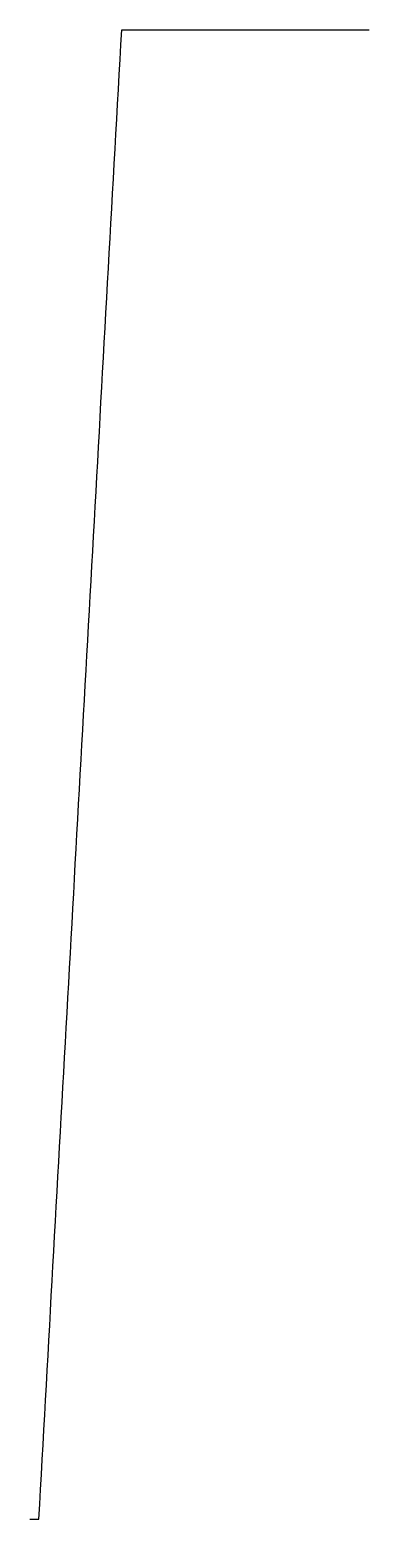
# Model space of a CAD drawing. Header units: metres. Extents: x 0 to 41, y 0 to 180.
import ezdxf

# ---------------------------------------------------------------- set-up
doc = ezdxf.new("R2010")
doc.units = ezdxf.units.M

msp = doc.modelspace()

# ---------------------------------------------------------------- linework, layer by layer
at = {"color": 255}
msp.add_polyline3d([(0, 0, 0), (0.1, 0, 0), (0.2, 0, 0), (0.3, 0, 0), (0.4, 0, 0), (0.5, 0, 0), (0.6, 0, 0), (0.7, 0, 0), (0.8, 0, 0), (0.9, 0, 0), (1, 0, 0), (1.1, 0, 0), (1.2, 1.8, 0), (1.3, 3.6, 0), (1.4, 5.4, 0), (1.5, 7.2, 0), (1.6, 9, 0), (1.7, 10.8, 0), (1.8, 12.6, 0), (1.9, 14.4, 0), (2, 16.2, 0), (2.1, 18, 0), (2.2, 19.8, 0), (2.3, 21.6, 0), (2.4, 23.4, 0), (2.5, 25.2, 0), (2.6, 27, 0), (2.7, 28.8, 0), (2.8, 30.6, 0), (2.9, 32.4, 0), (3, 34.2, 0), (3.1, 36, 0), (3.2, 37.8, 0), (3.3, 39.6, 0), (3.4, 41.4, 0), (3.5, 43.2, 0), (3.6, 45, 0), (3.7, 46.8, 0), (3.8, 48.6, 0), (3.9, 50.4, 0), (4, 52.2, 0), (4.1, 54, 0), (4.2, 55.8, 0), (4.3, 57.6, 0), (4.4, 59.4, 0), (4.5, 61.2, 0), (4.6, 63, 0), (4.7, 64.8, 0), (4.8, 66.6, 0), (4.9, 68.4, 0), (5, 70.2, 0), (5.1, 72, 0), (5.2, 73.8, 0), (5.3, 75.6, 0), (5.4, 77.4, 0), (5.5, 79.2, 0), (5.6, 81, 0), (5.7, 82.8, 0), (5.8, 84.6, 0), (5.9, 86.4, 0), (6, 88.2, 0), (6.1, 90, 0), (6.2, 91.8, 0), (6.3, 93.6, 0), (6.4, 95.4, 0), (6.5, 97.2, 0), (6.6, 99, 0), (6.7, 100.8, 0), (6.8, 102.6, 0), (6.9, 104.4, 0), (7, 106.2, 0), (7.1, 108, 0), (7.2, 109.8, 0), (7.3, 111.6, 0), (7.4, 113.4, 0), (7.5, 115.2, 0), (7.6, 117, 0), (7.7, 118.8, 0), (7.8, 120.6, 0), (7.9, 122.4, 0), (8, 124.2, 0), (8.1, 126, 0), (8.2, 127.8, 0), (8.3, 129.6, 0), (8.4, 131.4, 0), (8.5, 133.2, 0), (8.6, 135, 0), (8.7, 136.8, 0), (8.8, 138.6, 0), (8.9, 140.4, 0), (9, 142.2, 0), (9.1, 144, 0), (9.2, 145.8, 0), (9.3, 147.6, 0), (9.4, 149.4, 0), (9.5, 151.2, 0), (9.6, 153, 0), (9.7, 154.8, 0), (9.8, 156.6, 0), (9.9, 158.4, 0), (10, 160.2, 0), (10.1, 162, 0), (10.2, 163.8, 0), (10.3, 165.6, 0), (10.4, 167.4, 0), (10.5, 169.2, 0), (10.6, 171, 0), (10.7, 172.8, 0), (10.8, 174.6, 0), (10.9, 176.4, 0), (11, 178.2, 0), (11.1, 180, 0), (11.2, 180, 0), (11.3, 180, 0), (11.4, 180, 0), (11.5, 180, 0), (11.6, 180, 0), (11.7, 180, 0), (11.8, 180, 0), (11.9, 180, 0), (12, 180, 0), (12.1, 180, 0), (12.2, 180, 0), (12.3, 180, 0), (12.4, 180, 0), (12.5, 180, 0), (12.6, 180, 0), (12.7, 180, 0), (12.8, 180, 0), (12.9, 180, 0), (13, 180, 0), (13.1, 180, 0), (13.2, 180, 0), (13.3, 180, 0), (13.4, 180, 0), (13.5, 180, 0), (13.6, 180, 0), (13.7, 180, 0), (13.8, 180, 0), (13.9, 180, 0), (14, 180, 0), (14.1, 180, 0), (14.2, 180, 0), (14.3, 180, 0), (14.4, 180, 0), (14.5, 180, 0), (14.6, 180, 0), (14.7, 180, 0), (14.8, 180, 0), (14.9, 180, 0), (15, 180, 0), (15.1, 180, 0), (15.2, 180, 0), (15.3, 180, 0), (15.4, 180, 0), (15.5, 180, 0), (15.6, 180, 0), (15.7, 180, 0), (15.8, 180, 0), (15.9, 180, 0), (16, 180, 0), (16.1, 180, 0), (16.2, 180, 0), (16.3, 180, 0), (16.4, 180, 0), (16.5, 180, 0), (16.6, 180, 0), (16.7, 180, 0), (16.8, 180, 0), (16.9, 180, 0), (17, 180, 0), (17.1, 180, 0), (17.2, 180, 0), (17.3, 180, 0), (17.4, 180, 0), (17.5, 180, 0), (17.6, 180, 0), (17.7, 180, 0), (17.8, 180, 0), (17.9, 180, 0), (18, 180, 0), (18.1, 180, 0), (18.2, 180, 0), (18.3, 180, 0), (18.4, 180, 0), (18.5, 180, 0), (18.6, 180, 0), (18.7, 180, 0), (18.8, 180, 0), (18.9, 180, 0), (19, 180, 0), (19.1, 180, 0), (19.2, 180, 0), (19.3, 180, 0), (19.4, 180, 0), (19.5, 180, 0), (19.6, 180, 0), (19.7, 180, 0), (19.8, 180, 0), (19.9, 180, 0), (20, 180, 0), (20.1, 180, 0), (20.2, 180, 0), (20.3, 180, 0), (20.4, 180, 0), (20.5, 180, 0), (20.6, 180, 0), (20.7, 180, 0), (20.8, 180, 0), (20.9, 180, 0), (21, 180, 0), (21.1, 180, 0), (21.2, 180, 0), (21.3, 180, 0), (21.4, 180, 0), (21.5, 180, 0), (21.6, 180, 0), (21.7, 180, 0), (21.8, 180, 0), (21.9, 180, 0), (22, 180, 0), (22.1, 180, 0), (22.2, 180, 0), (22.3, 180, 0), (22.4, 180, 0), (22.5, 180, 0), (22.6, 180, 0), (22.7, 180, 0), (22.8, 180, 0), (22.9, 180, 0), (23, 180, 0), (23.1, 180, 0), (23.2, 180, 0), (23.3, 180, 0), (23.4, 180, 0), (23.5, 180, 0), (23.6, 180, 0), (23.7, 180, 0), (23.8, 180, 0), (23.9, 180, 0), (24, 180, 0), (24.1, 180, 0), (24.2, 180, 0), (24.3, 180, 0), (24.4, 180, 0), (24.5, 180, 0), (24.6, 180, 0), (24.7, 180, 0), (24.8, 180, 0), (24.9, 180, 0), (25, 180, 0), (25.1, 180, 0), (25.2, 180, 0), (25.3, 180, 0), (25.4, 180, 0), (25.5, 180, 0), (25.6, 180, 0), (25.7, 180, 0), (25.8, 180, 0), (25.9, 180, 0), (26, 180, 0), (26.1, 180, 0), (26.2, 180, 0), (26.3, 180, 0), (26.4, 180, 0), (26.5, 180, 0), (26.6, 180, 0), (26.7, 180, 0), (26.8, 180, 0), (26.9, 180, 0), (27, 180, 0), (27.1, 180, 0), (27.2, 180, 0), (27.3, 180, 0), (27.4, 180, 0), (27.5, 180, 0), (27.6, 180, 0), (27.7, 180, 0), (27.8, 180, 0), (27.9, 180, 0), (28, 180, 0), (28.1, 180, 0), (28.2, 180, 0), (28.3, 180, 0), (28.4, 180, 0), (28.5, 180, 0), (28.6, 180, 0), (28.7, 180, 0), (28.8, 180, 0), (28.9, 180, 0), (29, 180, 0), (29.1, 180, 0), (29.2, 180, 0), (29.3, 180, 0), (29.4, 180, 0), (29.5, 180, 0), (29.6, 180, 0), (29.7, 180, 0), (29.8, 180, 0), (29.9, 180, 0), (30, 180, 0), (30.1, 180, 0), (30.2, 180, 0), (30.3, 180, 0), (30.4, 180, 0), (30.5, 180, 0), (30.6, 180, 0), (30.7, 180, 0), (30.8, 180, 0), (30.9, 180, 0), (31, 180, 0), (31.1, 180, 0), (31.2, 180, 0), (31.3, 180, 0), (31.4, 180, 0), (31.5, 180, 0), (31.6, 180, 0), (31.7, 180, 0), (31.8, 180, 0), (31.9, 180, 0), (32, 180, 0), (32.1, 180, 0), (32.2, 180, 0), (32.3, 180, 0), (32.4, 180, 0), (32.5, 180, 0), (32.6, 180, 0), (32.7, 180, 0), (32.8, 180, 0), (32.9, 180, 0), (33, 180, 0), (33.1, 180, 0), (33.2, 180, 0), (33.3, 180, 0), (33.4, 180, 0), (33.5, 180, 0), (33.6, 180, 0), (33.7, 180, 0), (33.8, 180, 0), (33.9, 180, 0), (34, 180, 0), (34.1, 180, 0), (34.2, 180, 0), (34.3, 180, 0), (34.4, 180, 0), (34.5, 180, 0), (34.6, 180, 0), (34.7, 180, 0), (34.8, 180, 0), (34.9, 180, 0), (35, 180, 0), (35.1, 180, 0), (35.2, 180, 0), (35.3, 180, 0), (35.4, 180, 0), (35.5, 180, 0), (35.6, 180, 0), (35.7, 180, 0), (35.8, 180, 0), (35.9, 180, 0), (36, 180, 0), (36.1, 180, 0), (36.2, 180, 0), (36.3, 180, 0), (36.4, 180, 0), (36.5, 180, 0), (36.6, 180, 0), (36.7, 180, 0), (36.8, 180, 0), (36.9, 180, 0), (37, 180, 0), (37.1, 180, 0), (37.2, 180, 0), (37.3, 180, 0), (37.4, 180, 0), (37.5, 180, 0), (37.6, 180, 0), (37.7, 180, 0), (37.8, 180, 0), (37.9, 180, 0), (38, 180, 0), (38.1, 180, 0), (38.2, 180, 0), (38.3, 180, 0), (38.4, 180, 0), (38.5, 180, 0), (38.6, 180, 0), (38.7, 180, 0), (38.8, 180, 0), (38.9, 180, 0), (39, 180, 0), (39.1, 180, 0), (39.2, 180, 0), (39.3, 180, 0), (39.4, 180, 0), (39.5, 180, 0), (39.6, 180, 0), (39.7, 180, 0), (39.8, 180, 0), (39.9, 180, 0), (40, 180, 0), (40.1, 180, 0), (40.2, 180, 0), (40.3, 180, 0), (40.4, 180, 0), (40.5, 180, 0), (40.6, 180, 0), (40.7, 180, 0), (40.8, 180, 0), (40.9, 180, 0), (41, 180, 0)], dxfattribs=at)

doc.saveas('drawing.dxf')
